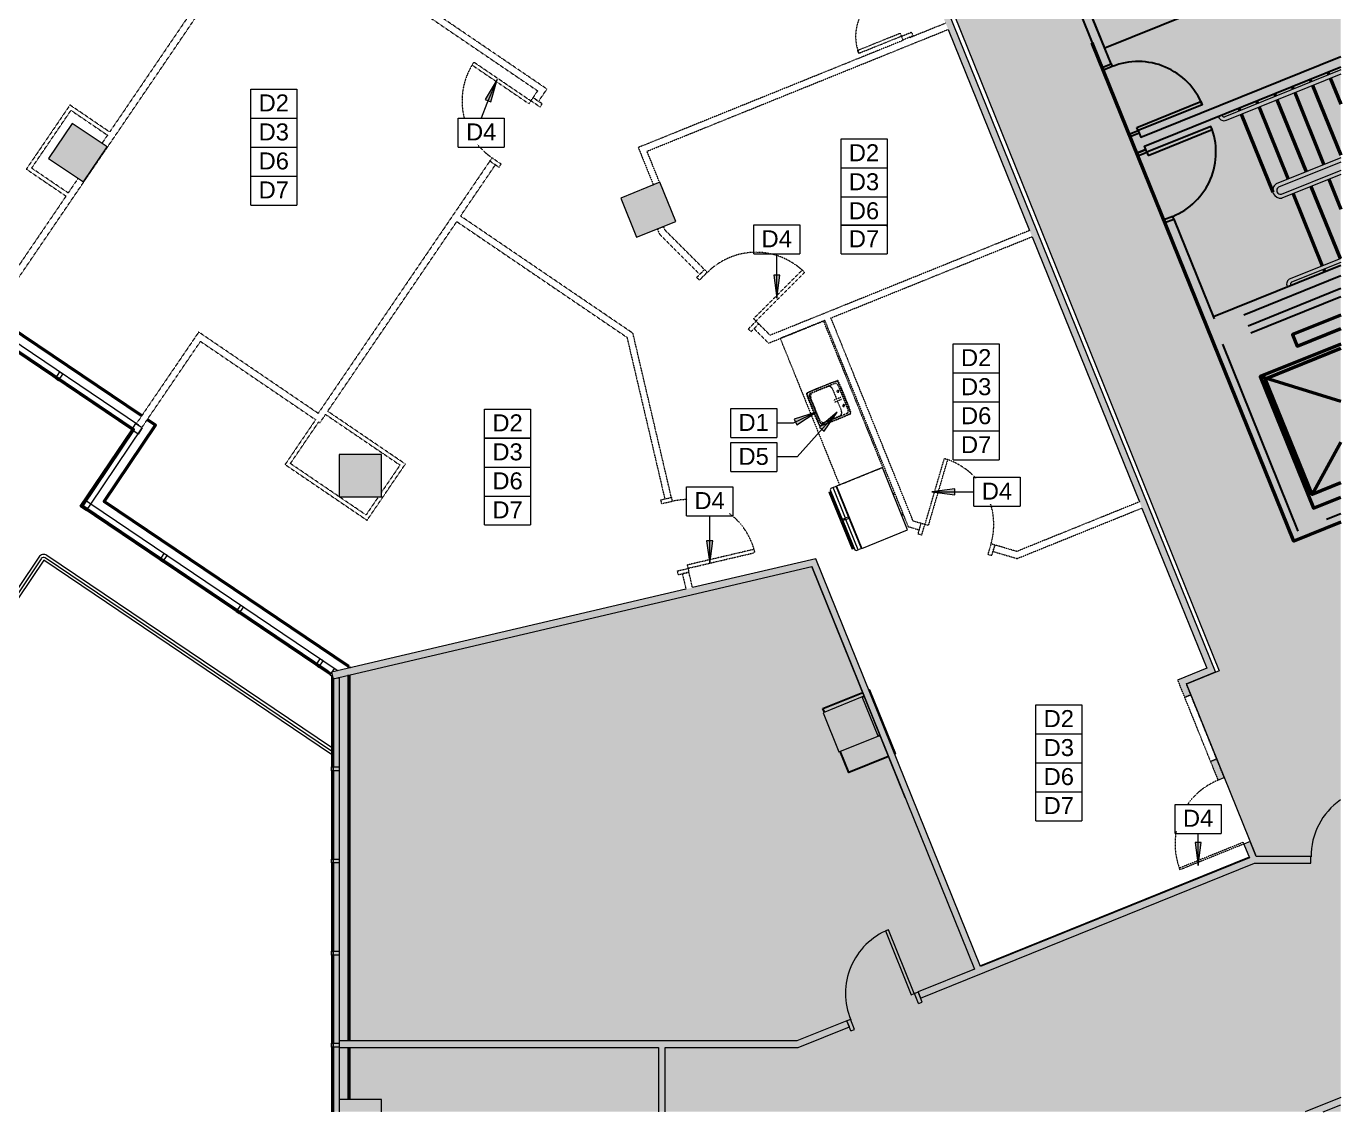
# Model space of a CAD drawing. Header units: inches. Extents: x 440 to 1827, y -16294 to -15154.
# Drawn here: x 1143 to 1827, y -16294 to -15729 of the extents above; entities that cross this region are included whole.
import ezdxf

# ---------------------------------------------------------------- set-up
doc = ezdxf.new("R2010")
doc.units = ezdxf.units.IN
doc.header["$MEASUREMENT"] = 0
doc.linetypes.add('Demolished', pattern=[0.1875, 0.125, -0.0625])
for name, color, linetype, lineweight in [('A-ANNO-KEYN', 231, 'Continuous', 9), ('A-Anno-Note', 90, 'Continuous', 50), ('A-COLS', 10, 'Continuous', 30), ('A-DETL-GENF', 92, 'Continuous', 9), ('A-DETL-THIN', 151, 'Continuous', 9), ('A-DOOR', 31, 'Demolished', 9), ('A-DOOR-FRAM', 10, 'Continuous', 30), ('A-FLOR-EVTR', 90, 'Continuous', 50), ('A-FLOR-HRAL', 250, 'Continuous', 20), ('A-FLOR-STRS', 90, 'Continuous', 50), ('A-WALL', 10, 'Continuous', 30), ('A-WALL-PATT', 111, 'Continuous', 13), ('A-WALL-PRHT', 90, 'Continuous', 50), ('Chevy Chase Pavilion_9th - 900 _ 910_dwg', 8, 'Continuous', 9), ('I-WALL', 2, 'Continuous', 13), ('P-SANR-FIXT', 6, 'Demolished', 9), ('Q-CASE', 31, 'Demolished', 9), ('Q-SPCQ', 91, 'Continuous', 13), ('S-COLS', 52, 'Continuous', 13)]:
    doc.layers.add(name, color=color, linetype=linetype, lineweight=lineweight)
doc.styles.add('Arial', font='arial.ttf', dxfattribs={"height": 8.851796})

# ---------------------------------------------------------------- blocks, each defined once
blk = doc.blocks.new('Single Glass Door - 36_ x 84_-4836828-FIRST FLOOR DEMOLITION')
at = {"layer": 'A-DOOR', "color": 250, "lineweight": 20}
for p, q in [((16.90625, -1.75), (17.90625, -1.75)), ((16.90625, -37.5625), (16.90625, -1.75)), ((17.90625, -1.75), (17.90625, -37.5625)), ((17.90625, -37.5625), (16.90625, -37.5625))]:
    blk.add_line(p, q, dxfattribs=at)
at = {"layer": 'A-DOOR', "color": 7}
blk.add_arc((17.90625, -1.75), 35.8125, 179.5, 270, dxfattribs=at)
blk = doc.blocks.new('Single Flush - 2_-4840420-FIRST FLOOR DEMOLITION')
at = {"layer": 'A-DOOR', "color": 250, "lineweight": 20}
for p, q in [((10.15625, -1.75), (11.90625, -1.75)), ((10.15625, -25.5625), (10.15625, -1.75)), ((11.90625, -1.75), (11.90625, -25.5625)), ((11.90625, -25.5625), (10.15625, -25.5625))]:
    blk.add_line(p, q, dxfattribs=at)
at = {"layer": 'A-DOOR', "color": 7}
blk.add_arc((11.90625, -1.75), 23.8125, 179.5, 270, dxfattribs=at)
at = {"layer": 'A-DOOR-FRAM', "color": 250, "linetype": 'Demolished', "lineweight": 20}
for p, q in [((-14, 4), (-14, -1.75)), ((-14, 4), (-12, 4)), ((-12, 4), (-12, -1.75)), ((12.000004, 4), (12.000004, -1.75)), ((12.000004, 4), (14.000004, 4)), ((14.000004, 4), (14.000004, -1.75)), ((-14, -1.75), (-12, -1.75)), ((12.000004, -1.75), (14.000004, -1.75))]:
    blk.add_line(p, q, dxfattribs=at)
blk = doc.blocks.new('Single Flush - OTJ_SOLIDFLUSH_ALUM-4829932-FIRST FLOOR DEMOLITION')
at = {"layer": 'A-DOOR', "color": 250, "lineweight": 20}
for p, q in [((16.15625, 37.5625), (16.15625, 1.75)), ((17.90625, 37.5625), (16.15625, 37.5625)), ((17.90625, 1.75), (17.90625, 37.5625)), ((16.15625, 1.75), (17.90625, 1.75))]:
    blk.add_line(p, q, dxfattribs=at)
at = {"layer": 'A-DOOR', "color": 7}
blk.add_arc((17.90625, 1.75), 35.8125, 90, 180.5, dxfattribs=at)
at = {"layer": 'A-DOOR-FRAM', "color": 250, "linetype": 'Demolished', "lineweight": 20}
for p, q in [((-20, -4), (-20, 1.75)), ((-20, 1.75), (-18, 1.75)), ((-18, -4), (-18, 1.75)), ((18.000004, -4), (18.000004, 1.75)), ((18.000004, 1.75), (20.000004, 1.75)), ((20.000004, -4), (20.000004, 1.75)), ((-20, -4), (-18, -4)), ((18.000004, -4), (20.000004, -4))]:
    blk.add_line(p, q, dxfattribs=at)
blk = doc.blocks.new('Single Flush - OTJ_SOLIDFLUSH_ALUM-4829993-FIRST FLOOR DEMOLITION')
at = {"layer": 'A-DOOR', "color": 250, "lineweight": 20}
for p, q in [((16.15625, -1.75), (17.90625, -1.75)), ((16.15625, -37.5625), (16.15625, -1.75)), ((17.90625, -1.75), (17.90625, -37.5625)), ((17.90625, -37.5625), (16.15625, -37.5625))]:
    blk.add_line(p, q, dxfattribs=at)
at = {"layer": 'A-DOOR', "color": 7}
blk.add_arc((17.90625, -1.75), 35.8125, 179.5, 270, dxfattribs=at)
at = {"layer": 'A-DOOR-FRAM', "color": 250, "linetype": 'Demolished', "lineweight": 20}
for p, q in [((-20, 4), (-20, -1.75)), ((-20, 4), (-18, 4)), ((-18, 4), (-18, -1.75)), ((18.000004, 4), (18.000004, -1.75)), ((18.000004, 4), (20.000004, 4)), ((20.000004, 4), (20.000004, -1.75)), ((-20, -1.75), (-18, -1.75)), ((18.000004, -1.75), (20.000004, -1.75))]:
    blk.add_line(p, q, dxfattribs=at)
blk = doc.blocks.new('C-Counter Top - ADJ HEIGHT-4842377-FIRST FLOOR DEMOLITION')
at = {"layer": 'Q-CASE', "color": 7}
for p, q in [((-47.26, 0), (-47.26, -0.75)), ((35.02, -0.75), (35.02, 0)), ((-47.26, -0.75), (-47.26, -25)), ((-47.26, -0.75), (35.02, -0.75)), ((35.02, -25), (35.02, -0.75)), ((-47.26, -25), (35.02, -25))]:
    blk.add_line(p, q, dxfattribs=at)
blk = doc.blocks.new('Single Flush - OTJ_SOLIDFLUSH_ALUM-V3-FIRST FLOOR DEMOLITION')
at = {"layer": 'A-DOOR', "color": 8, "linetype": 'Continuous', "lineweight": 20}
for p, q in [((16.15625, 37.5625), (16.15625, 1.75)), ((17.90625, 37.5625), (16.15625, 37.5625)), ((17.90625, 1.75), (17.90625, 37.5625)), ((16.15625, 1.75), (17.90625, 1.75))]:
    blk.add_line(p, q, dxfattribs=at)
at = {"layer": 'A-DOOR', "linetype": 'Continuous'}
blk.add_arc((17.90625, 1.75), 35.8125, 90, 180.5, dxfattribs=at)
at = {"layer": 'A-DOOR-FRAM', "color": 8, "lineweight": 20}
for p, q in [((-20, -4), (-20, 1.75)), ((-20, 1.75), (-18, 1.75)), ((-18, -4), (-18, 1.75)), ((18.000004, -4), (18.000004, 1.75)), ((18.000004, 1.75), (20.000004, 1.75)), ((20.000004, -4), (20.000004, 1.75)), ((-20, -4), (-18, -4)), ((18.000004, -4), (20.000004, -4))]:
    blk.add_line(p, q, dxfattribs=at)
blk = doc.blocks.new('Single Glass Door - 36_ x 84_-V4-FIRST FLOOR DEMOLITION')
at = {"layer": 'A-DOOR', "linetype": 'Continuous'}
blk.add_arc((17.90625, 1.75), 35.8125, 124.68249377, 180.5, dxfattribs=at)
blk = doc.blocks.new('Concrete-Rectangular-Column - 1_10_-4868861-FIRST FLOOR DEMOLITION')
at = {"layer": 'S-COLS', "lineweight": 9}
blk.add_hatch(color=7, dxfattribs=at).paths.add_polyline_path([(-11, -11), (11, -11), (11, 11), (-11, 11)], flags=0)
at = {"layer": 'S-COLS', "color": 8, "lineweight": 20}
for p, q in [((11, 11), (-11, 11)), ((-11, 11), (-11, -11)), ((11, -11), (11, 11)), ((-11, -11), (11, -11))]:
    blk.add_line(p, q, dxfattribs=at)
blk = doc.blocks.new('Concrete-Rectangular-Column - 1_10_-V5-FIRST FLOOR DEMOLITION')
at = {"layer": 'S-COLS', "lineweight": 9}
blk.add_hatch(color=7, dxfattribs=at).paths.add_polyline_path([(4.61, -11), (11, -11), (11, 11), (4.61, 11)], flags=0)
at = {"layer": 'S-COLS', "color": 8, "lineweight": 20}
for p, q in [((11, 11), (4.61, 11)), ((11, -11), (11, 11)), ((4.61, -11), (11, -11))]:
    blk.add_line(p, q, dxfattribs=at)
blk = doc.blocks.new('P-Sink-Rectangular - PSR1918-V6-FIRST FLOOR DEMOLITION')
at = {"layer": 'P-SANR-FIXT', "color": 7}
for p, q in [((-9.5, 4.97), (-9.34, 8.49)), ((-9.13, 8.48), (-9.28, 4.96)), ((-8.99, 8.84), (-5.52, 9)), ((-5.51, 8.78), (-8.98, 8.63)), ((-8.5, 5.01), (-8.42, 6.97)), ((-7.47, 7.92), (-5.51, 8)), ((-5.52, 9), (5.52, 9)), ((-5.52, 9), (-5.51, 8.78)), ((5.51, 8.78), (-5.51, 8.78)), ((-5.51, 8), (5.51, 8)), ((5.52, 9), (5.51, 8.78)), ((8.98, 8.63), (5.51, 8.78)), ((5.51, 8), (7.47, 7.92)), ((5.52, 9), (8.99, 8.84)), ((8.42, 6.97), (8.5, 5.01)), ((9.28, 4.96), (9.13, 8.48)), ((9.34, 8.49), (9.5, 4.97)), ((-9.5, 4.97), (-9.28, 4.96)), ((-9.5, -4.97), (-9.5, 4.97)), ((-9.28, 4.96), (-9.28, -4.96)), ((-8.5, -5.01), (-8.5, 5.01)), ((-8.35, -5.5), (-8.35, 2.5)), ((-8.35, -5.5), (-8.35, 2.5)), ((-6.25, 4.6), (-0.49, 4.6)), ((-6.25, 4.6), (-0.49, 4.6)), ((0.48, 4.6), (6.25, 4.6)), ((0.48, 4.6), (6.25, 4.6)), ((8.35, 2.5), (8.35, -5.5)), ((8.35, 2.5), (8.35, -5.5)), ((8.5, 5.01), (8.5, -5.01)), ((9.5, 4.97), (9.28, 4.96)), ((9.28, -4.96), (9.28, 4.96)), ((9.5, 4.97), (9.5, -4.97)), ((-9.5, -4.97), (-9.28, -4.96)), ((-9.34, -8.49), (-9.5, -4.97)), ((-9.28, -4.96), (-9.13, -8.48)), ((-8.42, -6.97), (-8.5, -5.01)), ((8.5, -5.01), (8.42, -6.97)), ((9.13, -8.48), (9.28, -4.96)), ((9.5, -4.97), (9.28, -4.96)), ((9.5, -4.97), (9.34, -8.49)), ((-5.52, -9), (-8.99, -8.84)), ((-8.98, -8.63), (-5.51, -8.78)), ((-5.51, -8), (-7.47, -7.92)), ((6.25, -7.6), (-6.25, -7.6)), ((6.25, -7.6), (-6.25, -7.6)), ((-5.52, -9), (-5.51, -8.78)), ((5.52, -9), (-5.52, -9)), ((5.51, -8), (-5.51, -8)), ((-5.51, -8.78), (5.51, -8.78)), ((7.47, -7.92), (5.51, -8)), ((5.51, -8.78), (8.98, -8.63)), ((5.52, -9), (5.51, -8.78)), ((8.99, -8.84), (5.52, -9))]:
    blk.add_line(p, q, dxfattribs=at)
at = {"layer": 'P-SANR-FIXT', "color": 7, "flags": 128}
for points in [[(-0.5, 6.97), (-0.5, 6.97), (-0.5, 6.96), (-0.5, 6.95), (-0.5, 6.94), (-0.5, 6.93), (-0.5, 6.91), (-0.5, 6.89), (-0.5, 6.87), (-0.5, 6.84), (-0.5, 6.81), (-0.5, 6.78), (-0.5, 6.74), (-0.5, 6.7), (-0.5, 6.66), (-0.5, 6.62), (-0.5, 6.57), (-0.5, 6.52), (-0.5, 6.47), (-0.5, 6.42), (-0.5, 6.36), (-0.5, 6.3), (-0.5, 6.24), (-0.5, 6.18), (-0.5, 6.11), (-0.5, 6.05), (-0.5, 5.98), (-0.5, 5.91), (-0.5, 5.84), (-0.5, 5.77), (-0.5, 5.69), (-0.5, 5.62), (-0.5, 5.54), (-0.5, 5.46), (-0.5, 5.39), (-0.5, 5.31), (-0.5, 5.23), (-0.5, 5.15), (-0.5, 5.07), (-0.5, 4.99), (-0.5, 4.91), (-0.5, 4.83), (-0.5, 4.75), (-0.5, 4.67), (-0.5, 4.59), (-0.5, 4.51), (-0.5, 4.44), (-0.5, 4.36), (-0.5, 4.28), (-0.5, 4.21), (-0.5, 4.13), (-0.5, 4.06), (-0.5, 3.99), (-0.5, 3.92), (-0.5, 3.86), (-0.5, 3.79), (-0.5, 3.73), (-0.5, 3.66), (-0.5, 3.61), (-0.5, 3.55), (-0.5, 3.49), (-0.5, 3.44), (-0.5, 3.39), (-0.5, 3.34), (-0.5, 3.3), (-0.5, 3.25), (-0.5, 3.21), (-0.5, 3.18), (-0.5, 3.14), (-0.5, 3.11), (-0.5, 3.08), (-0.5, 3.06), (-0.5, 3.04), (-0.5, 3.02), (-0.5, 3), (-0.5, 2.99), (-0.5, 2.98), (-0.5, 2.97), (-0.5, 2.97), (-0.5, 2.97)], [(0.5, 2.97), (0.5, 2.97), (0.5, 2.97), (0.5, 2.98), (0.5, 2.99), (0.5, 3.01), (0.5, 3.02), (0.5, 3.05), (0.5, 3.07), (0.5, 3.1), (0.5, 3.13), (0.5, 3.16), (0.5, 3.19), (0.5, 3.23), (0.5, 3.27), (0.5, 3.32), (0.5, 3.36), (0.5, 3.41), (0.5, 3.46), (0.5, 3.52), (0.5, 3.57), (0.5, 3.63), (0.5, 3.69), (0.5, 3.76), (0.5, 3.82), (0.5, 3.89), (0.5, 3.95), (0.5, 4.02), (0.5, 4.1), (0.5, 4.17), (0.5, 4.24), (0.5, 4.32), (0.5, 4.39), (0.5, 4.47), (0.5, 4.55), (0.5, 4.63), (0.5, 4.71), (0.5, 4.79), (0.5, 4.87), (0.5, 4.95), (0.5, 5.03), (0.5, 5.11), (0.5, 5.19), (0.5, 5.26), (0.5, 5.34), (0.5, 5.42), (0.5, 5.5), (0.5, 5.58), (0.5, 5.65), (0.5, 5.73), (0.5, 5.8), (0.5, 5.87), (0.5, 5.94), (0.5, 6.01), (0.5, 6.08), (0.5, 6.14), (0.5, 6.21), (0.5, 6.27), (0.5, 6.33), (0.5, 6.39), (0.5, 6.44), (0.5, 6.49), (0.5, 6.55), (0.5, 6.59), (0.5, 6.64), (0.5, 6.68), (0.5, 6.72), (0.5, 6.76), (0.5, 6.79), (0.5, 6.82), (0.5, 6.85), (0.5, 6.88), (0.5, 6.9), (0.5, 6.92), (0.5, 6.93), (0.5, 6.95), (0.5, 6.96), (0.5, 6.96), (0.5, 6.97), (0.5, 6.97)]]:
    blk.add_lwpolyline(points, dxfattribs=at)
at = {"layer": 'P-SANR-FIXT', "color": 7}
for centre, radius, start, end in [((-8.97, 8.47), 0.371, 92.5667, 177.4333), ((-8.97, 8.47), 0.156, 92.5667, 177.4333), ((-7.42, 6.92), 0.995, 92.5667, 177.4333), ((-4, 6.75), 0.5, 360, 180), ((-4, 6.75), 0.5, 135, 165), ((-4, 6.75), 0.5, 135, 165), ((-4, 6.75), 0.5, 60, 120), ((-4, 6.75), 0.5, 60, 120), ((-4, 6.75), 0.5, 75, 103.56208), ((-4, 6.75), 0.5, 75, 103.56208), ((-4, 6.75), 0.5, 0, 45), ((-4, 6.75), 0.5, 32.53985, 45), ((-4, 6.75), 0.5, 0, 45), ((-4, 6.75), 0.5, 32.53985, 45), ((-4, 6.75), 0.5, 15, 30), ((-4, 6.75), 0.5, 15, 30), ((4, 6.75), 0.5, 360, 180), ((4, 6.75), 0.5, 135, 180), ((4, 6.75), 0.5, 135, 180), ((4, 6.75), 0.5, 165, 180), ((4, 6.75), 0.5, 165, 180), ((4, 6.75), 0.5, 135, 150), ((4, 6.75), 0.5, 135, 150), ((4, 6.75), 0.5, 0, 120), ((4, 6.75), 0.5, 0, 120), ((4, 6.75), 0.5, 75, 105), ((4, 6.75), 0.5, 75, 105), ((4, 6.75), 0.5, 30, 60), ((4, 6.75), 0.5, 30, 60), ((7.42, 6.92), 0.995, 2.5667, 87.4333), ((8.97, 8.47), 0.156, 2.5667, 87.4333), ((8.97, 8.47), 0.371, 2.5667, 87.4333), ((-6.25, 2.5), 2.1, 90, 180), ((-6.25, 2.5), 2.1, 90, 180), ((-6.25, 2.5), 2.1, 160.02876, 180), ((-6.25, 2.5), 2.1, 115.02876, 154.97124), ((-6.25, 2.5), 2.1, 90, 109.97124), ((-4, 6.75), 0.5, 180, 360), ((-4, 6.75), 0.5, 180, 270), ((-4, 6.75), 0.5, 180, 270), ((-4, 6.75), 0.5, 195, 240), ((-4, 6.75), 0.5, 195, 240), ((-4, 6.75), 0.5, 255, 270), ((-4, 6.75), 0.5, 255, 270), ((-4, 6.75), 0.5, 315, 360), ((-4, 6.75), 0.5, 315, 360), ((-4, 6.75), 0.5, 315, 345), ((-4, 6.75), 0.5, 315, 345), ((4, 6.75), 0.5, 180, 360), ((4, 6.75), 0.5, 180, 225), ((4, 6.75), 0.5, 180, 195), ((4, 6.75), 0.5, 180, 225), ((4, 6.75), 0.5, 180, 195), ((4, 6.75), 0.5, 210, 225), ((4, 6.75), 0.5, 210, 225), ((4, 6.75), 0.5, 240, 300), ((4, 6.75), 0.5, 240, 300), ((4, 6.75), 0.5, 255, 270), ((4, 6.75), 0.5, 255, 270), ((4, 6.75), 0.5, 315, 345), ((4, 6.75), 0.5, 315, 345), ((4, 6.75), 0.5, 315, 330), ((4, 6.75), 0.5, 315, 330), ((6.25, 2.5), 2.1, 70.02876, 90), ((6.25, 2.5), 2.1, 0, 90), ((6.25, 2.5), 2.1, 0, 90), ((6.25, 2.5), 2.1, 25.02876, 64.97124), ((6.25, 2.5), 2.1, 0, 19.97124), ((-6.25, -5.5), 2.1, 180, 199.97124), ((-6.25, -5.5), 2.1, 180, 270), ((-6.25, -5.5), 2.1, 180, 270), ((-6.25, -5.5), 2.1, 205.02876, 244.97124), ((6.25, -5.5), 2.1, 270, 360), ((6.25, -5.5), 2.1, 270, 360), ((6.25, -5.5), 2.1, 295.02876, 334.97124), ((6.25, -5.5), 2.1, 340.02876, 360), ((-8.97, -8.47), 0.371, 182.5667, 267.4333), ((-8.97, -8.47), 0.156, 182.5667, 267.4333), ((-7.42, -6.92), 0.995, 182.5667, 267.4333), ((-6.25, -5.5), 2.1, 250.02876, 270), ((6.25, -5.5), 2.1, 270, 289.97124), ((7.42, -6.92), 0.995, 272.5667, 357.4333), ((8.97, -8.47), 0.156, 272.5667, 357.4333), ((8.97, -8.47), 0.371, 272.5667, 357.4333)]:
    blk.add_arc(centre, radius, start, end, dxfattribs=at)
blk = doc.blocks.new('A-Refrigerator - A-Refrigerator-4739113-FIRST FLOOR DEMOLITION')
at = {"layer": 'Q-SPCQ', "lineweight": 9}
for p, q in [((17.5, 13.75), (-17.5, 13.75)), ((-17.5, 13.75), (-17.5, -12)), ((-3.18, 14), (-3.18, 13.75)), ((-3.16, 14), (-3.18, 14)), ((-3.18, 14), (-2.18, 14)), ((-2.18, 14), (-2.2, 14)), ((-2.18, 13.75), (-2.18, 14)), ((8.38, 14), (8.38, 13.75)), ((8.4, 14), (8.38, 14)), ((8.38, 14), (9.38, 14)), ((9.38, 14), (9.36, 14)), ((9.38, 13.75), (9.38, 14)), ((17.5, -12), (17.5, 13.75)), ((-17.5, -12), (17.5, -12)), ((-0.36, -12.19), (-17.5, -12.19)), ((-17.5, -12.19), (-17.5, -12.25)), ((-17.5, -12.25), (-0.36, -12.25)), ((-17.5, -14), (-17.5, -12.25)), ((-0.36, -12.25), (-0.36, -12.19)), ((17.5, -12.19), (-0.36, -12.19)), ((-0.36, -12.25), (-0.36, -14)), ((0.39, -12.25), (17.5, -12.25)), ((0.39, -14), (0.39, -12.25)), ((17.5, -12.25), (17.5, -12.19)), ((17.5, -12.25), (17.5, -14)), ((-0.36, -14), (-17.5, -14)), ((-17.5, -14), (-17.5, -15.21)), ((-17.5, -15.21), (-16.96, -15.75)), ((-16.96, -15.75), (-0.36, -15.75)), ((-2.39, -16.13), (-16, -16.13)), ((-16, -16.88), (-16, -16.13)), ((-16, -16.88), (16, -16.88)), ((-14.19, -15.75), (-14.19, -16.13)), ((-14.19, -15.75), (-14.19, -16.5)), ((-13.81, -16.13), (-13.81, -15.75)), ((-13.81, -16.5), (-13.81, -15.75)), ((-2.42, -15.75), (-2.42, -16.18)), ((-2.42, -15.75), (-2.42, -16.18)), ((2.07, -16.13), (-2.07, -16.13)), ((-2.04, -16.2), (-2.04, -15.75)), ((-2.04, -16.2), (-2.04, -15.75)), ((-0.36, -15.75), (-0.36, -14)), ((-0.36, -15.75), (0.39, -15.75)), ((17.5, -14), (0.39, -14)), ((0.39, -14), (0.39, -15.75)), ((0.39, -15.75), (16.89, -15.75)), ((2.04, -15.75), (2.04, -16.2)), ((2.04, -15.75), (2.04, -16.2)), ((16, -16.13), (2.39, -16.13)), ((2.42, -16.18), (2.42, -15.75)), ((2.42, -16.18), (2.42, -15.75)), ((13.81, -15.75), (13.81, -16.13)), ((13.81, -15.75), (13.81, -16.5)), ((14.19, -16.13), (14.19, -15.75)), ((14.19, -16.5), (14.19, -15.75)), ((16, -16.13), (16, -16.88)), ((16.89, -15.75), (17.5, -15.14)), ((17.5, -15.14), (17.5, -14))]:
    blk.add_line(p, q, dxfattribs=at)
for centre, start, end in [((-2.25, -16.5), 90, 270), ((-2.25, -16.5), 270, 90), ((2.25, -16.5), 90, 270), ((2.25, -16.5), 270, 90)]:
    blk.add_arc(centre, 0.375, start, end, dxfattribs=at)
blk = doc.blocks.new('Chevy Chase Pavilion_9th - 900 _ 910_dwg-4821032-FIRST FLOOR DEMOLITION')
at = {"layer": 'A-Anno-Note', "flags": 128}
for points in [[(2470.91, 2407.95), (2446.42, 2398.06), (2341.53, 2657.67)], [(1763.67, 2509.25), (1842.2, 2456.29), (1815.33, 2416.47), (1943.2, 2330.22)]]:
    blk.add_lwpolyline(points, dxfattribs=at)
at = {"layer": 'A-COLS'}
for p, q in [((2221.67, 2316.95), (2222.67, 2317.36)), ((2230.91, 2296.96), (2229.91, 2296.56))]:
    blk.add_line(p, q, dxfattribs=at)
at = {"layer": 'A-COLS', "flags": 128}
blk.add_lwpolyline([(2339.79, 2675.3), (2383.37, 2692.91), (2391.61, 2672.51), (2348.03, 2654.9)], close=True, dxfattribs=at)
at = {"layer": 'A-DOOR', "color": 10, "linetype": 'Continuous', "lineweight": 30, "flags": 128}
for points in [[(2347.27, 2643.43), (2346.7, 2644.82), (2351.34, 2646.7), (2351.9, 2645.31)], [(2364.74, 2613.55), (2398.12, 2627.04), (2398.77, 2625.42), (2365.4, 2611.93)], [(2361.32, 2608.66), (2360.76, 2610.06), (2365.4, 2611.93), (2365.96, 2610.54)], [(2370.61, 2599.04), (2403.99, 2612.51), (2403.33, 2614.14), (2369.95, 2600.66)], [(2364.75, 2600.18), (2365.31, 2598.79), (2369.95, 2600.66), (2369.39, 2602.05)], [(2378.79, 2565.4), (2379.36, 2564.01), (2383.99, 2565.89), (2383.43, 2567.28)]]:
    blk.add_lwpolyline(points, close=True, dxfattribs=at)
at = {"layer": 'A-DOOR', "color": 10, "linetype": 'Continuous', "lineweight": 30}
for centre, start, end in [((2365.4, 2611.93), 22.01263, 112.01265), ((2369.95, 2600.66), 291.99019, 21.99021)]:
    blk.add_arc(centre, 36, start, end, dxfattribs=at)
at = {"layer": 'A-FLOR-EVTR'}
for p, q in [((2470.91, 2500.71), (2429.03, 2483.79)), ((2431.64, 2482.68), (2470.91, 2498.55)), ((2470.91, 2449.62), (2455.98, 2422.42))]:
    blk.add_line(p, q, dxfattribs=at)
at = {"layer": 'A-FLOR-EVTR', "flags": 128}
for points in [[(2470.91, 2515.87), (2445.79, 2505.73), (2448.24, 2499.66), (2470.91, 2508.82)], [(2470.91, 2470.78), (2429.03, 2483.79), (2456.75, 2415.18), (2470.91, 2420.9)], [(2470.91, 2428.45), (2455.98, 2422.42), (2431.64, 2482.68)]]:
    blk.add_lwpolyline(points, dxfattribs=at)
at = {"layer": 'A-FLOR-HRAL'}
for p, q in [((2470.91, 2643.55), (2410.51, 2619.15)), ((2470.91, 2641.4), (2411.26, 2617.29)), ((2407.37, 2618.91), (2407.14, 2619.47)), ((2409.19, 2619.74), (2409, 2620.21)), ((2470.91, 2597.72), (2437.29, 2584.13)), ((2470.91, 2595.56), (2438.45, 2582.44)), ((2470.91, 2591.24), (2439.94, 2578.73)), ((2470.91, 2589.09), (2440.28, 2576.71)), ((2470.91, 2545.4), (2444.61, 2534.77)), ((2470.91, 2543.25), (2445.36, 2532.92)), ((2442.92, 2530.95), (2443.14, 2530.4)), ((2444.8, 2531.62), (2444.99, 2531.15)), ((1844.64, 2458.53), (1766.09, 2511.52)), ((1792.84, 2389.79), (1760.57, 2341.93)), ((1945.33, 2290.54), (1797.01, 2390.59)), ((1794.09, 2388.94), (1761.17, 2340.15)), ((1945.33, 2288.74), (1796.17, 2389.35)), ((1945.33, 2326.94), (1945.33, 2100.84)), ((1949.29, 2326.94), (1949.29, 2137.72)), ((1949.29, 2134.22), (1949.29, 2107.22))]:
    blk.add_line(p, q, dxfattribs=at)
at = {"layer": 'A-FLOR-HRAL', "flags": 128}
for points in [[(1944.51, 2328.5), (1814.34, 2416.29), (1841.19, 2456.09), (1725.13, 2534.37)], [(1946.72, 2331.78), (1819.84, 2417.36), (1846.68, 2457.15), (1844.47, 2453.87), (1841.19, 2456.08), (1843.4, 2459.36), (1844.97, 2458.31)], [(1846.49, 2457.28), (1846.69, 2457.15), (1846.49, 2457.28)], [(1945.33, 2286.93), (1795.33, 2388.11), (1761.77, 2338.36)], [(1945.31, 2329.69), (1944.51, 2328.5), (1945.33, 2327.94)], [(1945.33, 2327.94), (1945.33, 2326.94), (1945.96, 2326.94)], [(1948.49, 2330.58), (1946.72, 2331.78), (1945.43, 2329.87)], [(1948.3, 2326.94), (1949.29, 2326.94), (1949.29, 2327.17)], [(1949.28, 2134.47), (1945.33, 2134.47), (1945.33, 2136.47), (1949.28, 2136.47)]]:
    blk.add_lwpolyline(points, dxfattribs=at)
for points in [[(1805.28, 2485.11), (1803.63, 2486.23), (1801.41, 2482.95), (1803.07, 2481.83)], [(1819.84, 2417.36), (1816.56, 2419.58), (1814.34, 2416.29), (1817.62, 2414.08)], [(1859.63, 2390.51), (1857.97, 2391.63), (1855.76, 2388.35), (1857.41, 2387.23)], [(1899.41, 2363.66), (1897.76, 2364.78), (1895.55, 2361.5), (1897.2, 2360.38)], [(1940.87, 2335.72), (1939.22, 2336.84), (1937.01, 2333.56), (1938.66, 2332.44)], [(1949.29, 2280.47), (1949.29, 2278.47), (1945.33, 2278.47), (1945.33, 2280.47)], [(1949.29, 2232.47), (1949.29, 2230.47), (1945.33, 2230.47), (1945.33, 2232.47)], [(1949.29, 2184.47), (1949.29, 2182.47), (1945.33, 2182.47), (1945.33, 2184.47)]]:
    blk.add_lwpolyline(points, close=True, dxfattribs=at)
at = {"layer": 'A-FLOR-HRAL'}
for centre, radius, start, end in [((2410.12, 2620.11), 3, 202.00484, 292.00485), ((2410.12, 2620.11), 1, 202.00484, 292.00485), ((2439.59, 2580.77), 4.09, 124.3409, 279.66846), ((2439.59, 2580.77), 2.03, 124.3409, 279.66846), ((2445.73, 2531.99), 3, 112.00468, 202.00468), ((2445.73, 2531.99), 1, 112.00468, 202.00468), ((1795.33, 2388.11), 3, 55.98915, 145.99959), ((1795.33, 2388.11), 1.5, 55.99922, 146.02008)]:
    blk.add_arc(centre, radius, start, end, dxfattribs=at)
at = {"layer": 'A-FLOR-STRS'}
for p, q in [((2454.91, 2638.7), (2455.47, 2637.31)), ((2464.18, 2642.45), (2464.74, 2641.06)), ((2465.49, 2639.2), (2470.91, 2625.78)), ((2436.36, 2631.21), (2436.92, 2629.82)), ((2445.63, 2634.96), (2446.2, 2633.57)), ((2446.94, 2631.71), (2462.12, 2594.16)), ((2456.21, 2635.46), (2470.91, 2599.09)), ((2417.82, 2623.72), (2418.38, 2622.32)), ((2427.09, 2627.47), (2427.65, 2626.07)), ((2428.4, 2624.22), (2443.57, 2586.67)), ((2437.67, 2627.97), (2452.85, 2590.41)), ((2419.13, 2620.47), (2435.51, 2579.94)), ((2455.39, 2582.81), (2470.57, 2545.26)), ((2464.66, 2586.56), (2470.91, 2571.1)), ((2446.12, 2579.07), (2461.29, 2541.52)), ((2462.04, 2539.67), (2462.6, 2538.28))]:
    blk.add_line(p, q, dxfattribs=at)
at = {"layer": 'A-WALL'}
for p, q in [((2361.32, 2608.66), (2364.75, 2600.18)), ((2379.36, 2564.01), (2383.99, 2565.89)), ((2379.36, 2564.02), (2404.09, 2502.82)), ((2384, 2565.89), (2404.98, 2513.97)), ((2470.91, 2541.69), (2404.6, 2514.9)), ((2470.91, 2536.29), (2420.38, 2515.88)), ((2422.63, 2510.32), (2470.91, 2529.82)), ((2424.13, 2506.61), (2470.91, 2525.51)), ((1801.81, 2483.53), (1763.67, 2509.25)), ((2405.58, 2499.11), (2444.92, 2401.76)), ((2409.29, 2500.61), (2448.62, 2403.26)), ((1841.6, 2456.68), (1803.46, 2482.41)), ((1841.78, 2455.68), (1817.14, 2419.16)), ((1856.16, 2388.93), (1818.02, 2414.66)), ((2470.91, 2412.28), (2463.46, 2409.27)), ((2465.88, 2405.93), (2470.91, 2407.96)), ((1895.94, 2362.08), (1857.8, 2387.81)), ((1937.39, 2334.13), (1897.6, 2360.97)), ((1944.89, 2329.07), (1939.04, 2333.01)), ((1946.03, 2326.61), (1946.03, 2280.47)), ((2201.23, 2310.85), (2221.92, 2319.22)), ((2201.98, 2309), (2201.23, 2310.85)), ((1946.03, 2278.48), (1946.03, 2232.47)), ((1946.03, 2230.48), (1946.03, 2184.47)), ((1946.03, 2182.48), (1946.03, 2136.47)), ((1946.03, 2134.48), (1946.03, 2100.84))]:
    blk.add_line(p, q, dxfattribs=at)
at = {"layer": 'A-WALL', "flags": 128}
for points in [[(2470.91, 2857.7), (2290.2, 2784.69), (2346.71, 2644.82)], [(2351.35, 2646.7), (2335.8, 2685.18), (2359.91, 2694.92), (2320.82, 2791.66), (2470.91, 2852.31)], [(2365.96, 2610.54), (2366.77, 2608.54), (2470.91, 2650.62)], [(2362.13, 2606.66), (2364.75, 2600.18), (2369.39, 2602.05), (2368.64, 2603.91), (2470.91, 2645.23)], [(2225.17, 2320.53), (2225.33, 2320.59), (2238.82, 2287.22), (2238.65, 2287.15)], [(2235.41, 2285.84), (2214.71, 2277.48), (2210.22, 2288.6)]]:
    blk.add_lwpolyline(points, dxfattribs=at)
at = {"layer": 'A-WALL-PRHT'}
for p, q in [((1846.4, 2463.37), (1768.9, 2515.65)), ((1954.3, 2332.71), (1954.3, 2331.94)), ((1954.3, 2328.35), (1954.3, 2137.72)), ((1954.3, 2134.22), (1954.3, 2107.22))]:
    blk.add_line(p, q, dxfattribs=at)
at = {"layer": 'A-WALL-PRHT', "flags": 128}
blk.add_lwpolyline([(1954.29, 2332.7), (1826.78, 2418.71), (1853.62, 2458.5), (1849.31, 2461.42)], dxfattribs=at)
blk = doc.blocks.new('Keynote Tag - Keynote Number - Boxed-135510-FIRST FLOOR DEMOLITION')
at = {"layer": 'A-ANNO-KEYN'}
for p, q in [((-0.125, -0.0792), (-0.125, 0.0781)), ((-0.125, 0.0781), (0.125, 0.0781)), ((0.125, 0.0781), (0.125, -0.0792)), ((-0.125, -0.0792), (0.125, -0.0792))]:
    blk.add_line(p, q, dxfattribs=at)

msp = doc.modelspace()

# ---------------------------------------------------------------- hatches: boundary and pattern name
at = {"layer": 'A-ANNO-KEYN'}
for points in [[(1388.01, -15756.26), (1381.81, -15766.65), (1384.71, -15767.9)], [(1533.69, -15870.14), (1535.27, -15858.14), (1532.11, -15858.14)], [(1554.29, -15929.48), (1542.77, -15933.22), (1544.13, -15936.07)], [(1565.14, -15929.48), (1555.98, -15937.39), (1558.33, -15939.49)], [(1614.51, -15971.03), (1626.51, -15972.61), (1626.51, -15969.45)], [(1498.75, -16008.49), (1500.33, -15996.49), (1497.17, -15996.49)], [(1753.16, -16165.73), (1754.74, -16153.73), (1751.58, -16153.73)]]:
    msp.add_hatch(color=256, dxfattribs=at).paths.add_polyline_path(points, flags=0)
at = {"layer": 'A-DETL-GENF'}
h = msp.add_hatch(color=9, dxfattribs=at)
h.paths.add_polyline_path([(1305.8, -16293.97), (1305.81, -16293.97), (1305.81, -16287.58), (1327.81, -16287.58), (1327.81, -16293.97), (1472.05, -16293.97), (1472.05, -16260.58), (1305.8, -16260.58), (1305.8, -16257.08), (1544.17, -16257.08), (1570.18, -16246.56), (1571.49, -16249.8), (1544.85, -16260.58), (1475.55, -16260.58), (1475.55, -16293.97), (1809, -16293.97), (1827.43, -16286.52), (1827.43, -15154.33), (1383.78, -15154.33), (1383.78, -15385.58), (1447.48, -15385.58), (1504.16, -15430.97), (1501.97, -15433.7), (1446.25, -15389.08), (1194.28, -15389.08), (1194.28, -15237.45), (1197.78, -15237.45), (1197.78, -15316.95), (1251.34, -15316.95), (1251.34, -15320.45), (1197.78, -15320.45), (1197.78, -15385.58), (1379.78, -15385.58), (1379.78, -15320.45), (1287.34, -15320.45), (1287.34, -15316.95), (1379.78, -15316.95), (1379.78, -15163.08), (1284.71, -15163.08), (1284.71, -15155.33), (1288.21, -15155.33), (1288.21, -15159.58), (1379.78, -15159.58), (1379.78, -15154.33), (759.52, -15154.33), (759.52, -15160.95), (851.27, -15160.95), (851.27, -15157.02), (854.77, -15157.02), (854.77, -15160.95), (916.21, -15160.95), (916.21, -15164.45), (719.73, -15164.45), (719.73, -15167.45), (714.86, -15167.45), (714.86, -15164.45), (690.27, -15164.45), (690.27, -15160.95), (756.02, -15160.95), (756.02, -15154.33), (647.27, -15154.33), (647.27, -15160.95), (652.27, -15160.95), (652.27, -15164.45), (637.4, -15164.45), (637.4, -15160.95), (642.4, -15160.95), (642.4, -15154.33), (533.65, -15154.33), (533.65, -15160.95), (599.4, -15160.95), (599.4, -15164.45), (523.77, -15164.45), (523.77, -15159.58), (528.77, -15159.58), (528.77, -15154.33), (461.24, -15154.33), (461.24, -15159.58), (485.77, -15159.58), (485.77, -15164.45), (461.24, -15164.45), (461.24, -15463.14), (514.27, -15463.14), (514.28, -15462.32), (559.77, -15462.32), (559.77, -15460.14), (560.77, -15460.14), (560.77, -15462.32), (1432.27, -15462.32), (1458.98, -15483.69), (1462.14, -15478.99), (1480.38, -15491.3), (1476.2, -15497.5), (1563.41, -15567.33), (1764.19, -16064.31), (1747.08, -16071.22), (1783.03, -16160.06), (1782.99, -16160.08), (1783.33, -16160.94), (1811.86, -16160.94), (1811.86, -16164.44), (1782.49, -16164.44), (1608.57, -16234.8), (1607.26, -16231.55), (1636.65, -16219.66), (1575.5, -16068.38), (1551.88, -16010), (1302.6, -16068.38), (1302.6, -16293.97)], flags=0)
h.paths.add_polyline_path([(1827.43, -16293.97), (1827.43, -16290.3), (1818.35, -16293.97)], flags=0)
h.paths.add_polyline_path([(1639.89, -16218.35), (1779.87, -16161.72), (1779.74, -16161.39), (1639.76, -16218.02)], flags=0)
h.paths.add_polyline_path([(1566.03, -16106.49), (1557.79, -16086.09), (1578.19, -16077.85), (1586.43, -16098.25)], flags=0)
h.paths.add_polyline_path([(461.24, -15841.83), (537.04, -15811.16), (532.04, -15800.43), (523.56, -15803.85), (515.32, -15783.46), (515.42, -15783.42), (515.32, -15783.16), (522.61, -15780.21), (514.27, -15762.32), (514.27, -15614.62), (503.78, -15614.62), (503.78, -15593.24), (461.24, -15593.24), (461.24, -15792.94)], flags=0)
h.paths.add_polyline_path([(461.24, -15589.74), (503.78, -15589.74), (503.78, -15568.14), (514.27, -15568.14), (514.27, -15467.14), (461.24, -15467.14), (461.24, -15568.14)], flags=0)
h.paths.add_polyline_path([(799.77, -15402.45), (694.96, -15402.45), (694.96, -15397.45), (799.77, -15397.45), (799.77, -15385.45), (1137.77, -15385.45), (1137.77, -15229.45), (1129.07, -15229.45), (1129.07, -15229.95), (1127.07, -15229.95), (1127.07, -15223.95), (1129.07, -15223.95), (1129.07, -15224.45), (1142.77, -15224.45), (1142.77, -15390.45), (804.77, -15390.45), (804.77, -15402.45), (802.79, -15402.45)], flags=0)
h.paths.add_polyline_path([(656.96, -15402.45), (648.52, -15402.45), (648.52, -15337.45), (560.77, -15337.45), (560.77, -15388.15), (559.77, -15388.15), (559.77, -15337.45), (478.77, -15337.45), (478.77, -15332.58), (506.77, -15332.58), (506.77, -15286.2), (478.77, -15286.2), (478.77, -15281.33), (506.77, -15281.33), (506.77, -15229.33), (478.77, -15229.33), (478.77, -15224.45), (527.11, -15224.45), (527.11, -15229.33), (511.65, -15229.33), (511.65, -15315.45), (528.77, -15315.45), (528.77, -15332.58), (569.77, -15332.58), (569.77, -15229.33), (565.11, -15229.33), (565.11, -15224.45), (714.86, -15224.45), (714.86, -15205.45), (719.73, -15205.45), (719.73, -15224.45), (753.77, -15224.45), (753.77, -15223.95), (755.77, -15223.95), (755.77, -15229.95), (753.77, -15229.95), (753.77, -15229.45), (623.68, -15229.45), (623.68, -15324.45), (794.77, -15324.45), (794.77, -15229.45), (793.77, -15229.45), (793.77, -15229.95), (791.77, -15229.95), (791.77, -15223.95), (793.77, -15223.95), (793.77, -15224.45), (810.23, -15224.45), (810.23, -15223.95), (812.23, -15223.95), (812.23, -15229.95), (810.23, -15229.95), (810.23, -15229.45), (799.77, -15229.45), (799.77, -15315.45), (816.77, -15315.45), (816.77, -15337.45), (794.77, -15337.45), (794.77, -15329.45), (653.4, -15329.45), (653.4, -15397.58), (656.96, -15397.58)], flags=0)
h.paths.add_polyline_path([(1222.82, -15384.33), (1198.82, -15384.33), (1198.82, -15344.7), (1222.82, -15344.7), (1222.82, -15363.33), (1378.82, -15363.33), (1378.82, -15384.33), (1234.98, -15384.33)], flags=0)
h.paths.add_polyline_path([(574.77, -15332.58), (648.52, -15332.58), (648.52, -15329.45), (574.65, -15329.45), (574.65, -15332.58)], flags=0)
h.paths.add_polyline_path([(848.23, -15229.95), (848.23, -15223.95), (850.23, -15223.95), (850.23, -15224.45), (1089.07, -15224.45), (1089.07, -15223.95), (1091.07, -15223.95), (1091.07, -15229.95), (1089.07, -15229.95), (1089.07, -15229.45), (850.23, -15229.45), (850.23, -15229.95)], flags=0)
h.paths.add_polyline_path([(1197.78, -15172.45), (1194.28, -15172.45), (1194.28, -15164.45), (952.21, -15164.45), (952.21, -15160.95), (1198.03, -15160.95), (1198.03, -15164.45), (1197.78, -15164.45)], flags=0)
at = {"layer": 'A-WALL-PATT', "lineweight": 9}
h = msp.add_hatch(color=7, dxfattribs=at)
h.paths.add_polyline_path([(1757.63, -16062.93), (1760.87, -16061.62), (1611.05, -15691.28), (1607.81, -15692.59), (1757.09, -16061.62)], flags=0)
h.paths.add_polyline_path([(1592.8, -15655.51), (1596.05, -15654.2), (1562.85, -15572.12), (1557.26, -15567.65), (1560.16, -15574.82)], flags=0)
for points in [[(1302.6, -16068.38), (1555.39, -16009.18), (1554.06, -16005.89), (1301.8, -16064.97)], [(1636.65, -16219.66), (1639.89, -16218.35), (1555.39, -16009.18), (1551.94, -16009.98), (1586.43, -16095.36)], [(1747, -16071.01), (1762.18, -16064.86), (1760.87, -16061.62), (1745.69, -16067.76), (1746.1, -16068.78)], [(1783.12, -16164.44), (1811.86, -16164.44), (1811.86, -16160.94), (1783.33, -16160.94), (1784.43, -16163.66), (1782.49, -16164.44)], [(1544.17, -16260.58), (1544.85, -16260.58), (1553.5, -16257.08), (1305.8, -16257.08), (1305.8, -16260.58), (1486.39, -16260.58)], [(1473.45, -16293.97), (1475.55, -16293.97), (1475.55, -16260.58), (1472.05, -16260.58), (1472.05, -16293.97)], [(1814, -16293.97), (1818.35, -16293.97), (1827.43, -16290.3), (1827.43, -16286.52), (1809, -16293.97)]]:
    msp.add_hatch(color=7, dxfattribs=at).paths.add_polyline_path(points, flags=0)
h = msp.add_hatch(color=7, dxfattribs=at)
h.paths.add_polyline_path([(1779.87, -16161.72), (1783.12, -16160.41), (1780.23, -16153.27), (1776.99, -16154.58)], flags=0)
h.paths.add_polyline_path([(1763.5, -16121.2), (1766.75, -16119.89), (1762.83, -16110.2), (1759.59, -16111.51), (1762.83, -16119.54)], flags=0)
h.paths.add_polyline_path([(1746.1, -16078.13), (1749.35, -16076.82), (1745.69, -16067.76), (1742.44, -16069.07), (1745.69, -16077.1)], flags=0)
h = msp.add_hatch(color=7, dxfattribs=at)
h.paths.add_polyline_path([(1551.94, -16257.08), (1553.5, -16257.08), (1571.49, -16249.8), (1570.18, -16246.56), (1544.17, -16257.08)], flags=0)
h.paths.add_polyline_path([(1608.57, -16234.8), (1784.43, -16163.66), (1783.12, -16160.41), (1607.26, -16231.55)], flags=0)

# ---------------------------------------------------------------- linework, layer by layer
at = {"layer": 'A-ANNO-KEYN'}
for p, q in [((1388.01, -15756.26), (1381.81, -15766.65)), ((1388.01, -15756.26), (1382.61, -15768.77)), ((1384.71, -15767.9), (1388.01, -15756.26)), ((1381.81, -15766.65), (1384.71, -15767.9)), ((1382.61, -15768.77), (1379.77, -15776.32)), ((1533.69, -15853.09), (1533.69, -15847.12)), ((1533.69, -15870.14), (1533.69, -15853.09)), ((1535.27, -15858.14), (1532.11, -15858.14)), ((1532.11, -15858.14), (1533.69, -15870.14)), ((1533.69, -15870.14), (1535.27, -15858.14)), ((1554.29, -15929.48), (1542.23, -15935.23)), ((1554.29, -15929.48), (1542.77, -15933.22)), ((1544.13, -15936.07), (1554.29, -15929.48)), ((1565.14, -15929.48), (1544.26, -15952.89)), ((1565.14, -15929.48), (1555.98, -15937.39)), ((1558.33, -15939.49), (1565.14, -15929.48)), ((1542.23, -15935.23), (1533.69, -15935.23)), ((1542.77, -15933.22), (1544.13, -15936.07)), ((1555.98, -15937.39), (1558.33, -15939.49)), ((1544.26, -15952.89), (1533.69, -15952.89)), ((1626.51, -15969.45), (1614.51, -15971.03)), ((1614.51, -15971.03), (1626.51, -15972.61)), ((1614.51, -15971.03), (1628.47, -15971.03)), ((1626.51, -15972.61), (1626.51, -15969.45)), ((1628.47, -15971.03), (1636.42, -15971.03)), ((1498.75, -15992.29), (1498.75, -15983.49)), ((1498.75, -16008.49), (1498.75, -15992.29)), ((1500.33, -15996.49), (1497.17, -15996.49)), ((1497.17, -15996.49), (1498.75, -16008.49)), ((1498.75, -16008.49), (1500.33, -15996.49)), ((1753.16, -16165.73), (1753.16, -16148.97)), ((1754.74, -16153.73), (1751.58, -16153.73)), ((1751.58, -16153.73), (1753.16, -16165.73)), ((1753.16, -16165.73), (1754.74, -16153.73))]:
    msp.add_line(p, q, dxfattribs=at)
at = {"layer": 'A-DETL-THIN'}
for p, q in [((1563.41, -15567.33), (1764.19, -16064.31)), ((1600.6, -16130.44), (1551.88, -16009.99)), ((1302.6, -16068.38), (1302.6, -16293.97)), ((1764.19, -16064.31), (1747.08, -16071.22)), ((1747.08, -16071.22), (1783.03, -16160.06)), ((1779.74, -16161.39), (1639.76, -16218.02))]:
    msp.add_line(p, q, dxfattribs=at)
at = {"layer": 'I-WALL', "color": 250, "linetype": 'Demolished', "lineweight": 20}
for p, q in [((1122.61, -15883.29), (1269.6, -15667.22)), ((1266.7, -15665.25), (1186.21, -15783.58)), ((1269.6, -15667.22), (1409.12, -15762.14)), ((1413.98, -15761.22), (1333.58, -15706.52)), ((1466.1, -15793.6), (1622.99, -15730.13)), ((1621.68, -15726.89), (1602.68, -15734.58)), ((1599.43, -15735.89), (1461.54, -15791.67)), ((1602.6, -15734.38), (1599.35, -15735.69)), ((1599.35, -15735.69), (1599.43, -15735.89)), ((1602.68, -15734.58), (1602.6, -15734.38)), ((1409.12, -15762.14), (1406.73, -15765.66)), ((1406.73, -15765.66), (1409.63, -15767.62)), ((1409.63, -15767.62), (1413.98, -15761.22)), ((1165.54, -15769.52), (1142.81, -15802.93)), ((1145.59, -15802.4), (1166.07, -15772.3)), ((1186.21, -15783.58), (1165.54, -15769.52)), ((1166.07, -15772.3), (1185.08, -15785.23)), ((1185.08, -15785.23), (1182.16, -15789.52)), ((1461.54, -15791.67), (1469.43, -15811.17)), ((1472.67, -15809.86), (1466.1, -15793.6)), ((1384.23, -15798.73), (1294.83, -15930.15)), ((1368.99, -15827.36), (1387.13, -15800.7)), ((1387.13, -15800.7), (1384.23, -15798.73)), ((1142.81, -15802.93), (1163.48, -15816.99)), ((1164.6, -15815.33), (1145.59, -15802.4)), ((1169.79, -15807.71), (1164.6, -15815.33)), ((1163.48, -15816.99), (1119.71, -15881.32)), ((1458.77, -15888.44), (1368.99, -15827.36)), ((1299.8, -15929.06), (1367.02, -15830.26)), ((1367.02, -15830.26), (1455.67, -15890.57)), ((1474.77, -15832.88), (1471.52, -15834.2)), ((1471.52, -15834.2), (1472.54, -15836.71)), ((1475.52, -15834.74), (1474.77, -15832.88)), ((1496.05, -15855.27), (1475.52, -15834.74)), ((1665.37, -15834.89), (1530.25, -15889.47)), ((1472.54, -15836.71), (1493.57, -15857.75)), ((1561.91, -15880.46), (1666.68, -15838.13)), ((1493.57, -15857.75), (1496.05, -15855.27)), ((1524.33, -15883.56), (1521.86, -15886.03)), ((1530.25, -15889.47), (1524.33, -15883.56)), ((1529.41, -15893.59), (1558.67, -15881.77)), ((1558.67, -15881.77), (1602.11, -15989.15)), ((1604.72, -15986.27), (1561.91, -15880.46)), ((1232.6, -15887.81), (1200.11, -15935.56)), ((1294.83, -15930.15), (1232.6, -15887.81)), ((1478.8, -15973.96), (1458.77, -15888.44)), ((1521.86, -15886.03), (1529.41, -15893.59)), ((1203.01, -15937.53), (1233.52, -15892.67)), ((1233.52, -15892.67), (1293.48, -15933.46)), ((1455.67, -15890.57), (1475.39, -15974.76)), ((1295.75, -15935.01), (1298.67, -15930.72)), ((1298.67, -15930.72), (1337.45, -15957.09)), ((1340.23, -15956.57), (1299.8, -15929.06)), ((1200.11, -15935.56), (1203.01, -15937.53)), ((1293.48, -15933.46), (1277.59, -15956.82)), ((1280.37, -15956.29), (1295.13, -15934.59)), ((1295.13, -15934.59), (1295.75, -15935.01)), ((1277.59, -15956.82), (1320.29, -15985.87)), ((1319.76, -15983.09), (1280.37, -15956.29)), ((1320.29, -15985.87), (1340.23, -15956.57)), ((1337.45, -15957.09), (1327.78, -15971.31)), ((1326.23, -15973.58), (1319.76, -15983.09)), ((1475.39, -15974.76), (1478.8, -15973.96)), ((1722.56, -15976.26), (1658.7, -16002.09)), ((1658.89, -16005.79), (1723.87, -15979.5)), ((1602.11, -15989.15), (1607.91, -15990.86)), ((1608.9, -15987.5), (1604.72, -15986.27)), ((1607.91, -15990.86), (1608.9, -15987.5)), ((1647.28, -15998.74), (1646.3, -16002.1)), ((1658.7, -16002.09), (1647.28, -15998.74)), ((1646.3, -16002.1), (1658.89, -16005.79)), ((1487.92, -16012.91), (1484.51, -16013.71)), ((1489.8, -16020.94), (1487.92, -16012.91)), ((1484.51, -16013.71), (1486.39, -16021.74)), ((1742.44, -16069.07), (1763.5, -16121.2)), ((1766.75, -16119.89), (1747, -16071.01))]:
    msp.add_line(p, q, dxfattribs=at)
at = {"layer": 'I-WALL', "color": 8, "lineweight": 20}
for p, q in [((1762.18, -16064.86), (1611.05, -15691.28)), ((1622.99, -15730.13), (1665.37, -15834.89)), ((1666.68, -15838.13), (1722.56, -15976.26)), ((1723.87, -15979.5), (1757.63, -16062.93)), ((1554.06, -16005.89), (1489.8, -16020.94)), ((1639.89, -16218.35), (1554.06, -16005.89)), ((1302.6, -16068.38), (1551.94, -16009.98)), ((1551.94, -16009.98), (1636.65, -16219.66)), ((1486.39, -16021.74), (1301.8, -16064.97)), ((1301.8, -16064.97), (1302.6, -16068.38)), ((1757.63, -16062.93), (1742.44, -16069.07)), ((1747, -16071.01), (1762.18, -16064.86)), ((1763.5, -16121.2), (1766.75, -16119.89)), ((1780.23, -16153.27), (1776.99, -16154.58)), ((1776.99, -16154.58), (1779.87, -16161.72)), ((1783.33, -16160.94), (1780.23, -16153.27)), ((1779.87, -16161.72), (1639.89, -16218.35)), ((1811.86, -16160.94), (1783.33, -16160.94)), ((1811.86, -16164.44), (1811.86, -16160.94)), ((1608.57, -16234.8), (1782.49, -16164.44)), ((1782.49, -16164.44), (1811.86, -16164.44)), ((1636.65, -16219.66), (1607.26, -16231.55)), ((1607.26, -16231.55), (1608.57, -16234.8)), ((1570.18, -16246.56), (1544.17, -16257.08)), ((1544.85, -16260.58), (1571.49, -16249.8)), ((1571.49, -16249.8), (1570.18, -16246.56)), ((1544.17, -16257.08), (1305.8, -16257.08)), ((1305.8, -16257.08), (1305.8, -16260.58)), ((1305.8, -16260.58), (1472.05, -16260.58)), ((1472.05, -16260.58), (1472.05, -16293.97)), ((1475.55, -16293.97), (1475.55, -16260.58)), ((1475.55, -16260.58), (1544.85, -16260.58)), ((1827.43, -16286.52), (1809, -16293.97)), ((1818.35, -16293.97), (1827.43, -16290.3))]:
    msp.add_line(p, q, dxfattribs=at)
at = {"layer": 'I-WALL', "lineweight": 9}
for p, q in [((1746.1, -16078.13), (1749.35, -16076.82)), ((1762.83, -16110.2), (1759.59, -16111.51))]:
    msp.add_line(p, q, dxfattribs=at)
at = {"layer": 'I-WALL', "color": 7, "linetype": 'Demolished', "lineweight": 9}
for p, q in [((1749.35, -16076.82), (1746.1, -16078.13)), ((1759.59, -16111.51), (1762.83, -16110.2))]:
    msp.add_line(p, q, dxfattribs=at)

# ---------------------------------------------------------------- block references
at = {"layer": 'A-ANNO-KEYN', "xscale": 95.99999999999994, "yscale": 95.99999999999994, "zscale": 95.99999999999994}
for p in [(1271.72, -15768.72), (1379.77, -15783.82), (1579.15, -15794.68), (1533.69, -15839.52), (1637.57, -15901.43), (1393.49, -15935.39), (1521.69, -15935.18), (1521.69, -15952.84), (1648.42, -15970.98), (1498.75, -15975.88), (1680.62, -16089.44), (1753.16, -16141.36)]:
    msp.add_blockref('Keynote Tag - Keynote Number - Boxed-135510-FIRST FLOOR DEMOLITION', p, dxfattribs=at)
at = {"layer": 'A-DOOR', "color": 7}
for name, p, rotation in [('Single Flush - 2_-4840420-FIRST FLOOR DEMOLITION', (1595.72, -15722.05), 292.0254026430687), ('Single Flush - OTJ_SOLIDFLUSH_ALUM-4829932-FIRST FLOOR DEMOLITION', (1396.93, -15783.18), 55.77251848473917), ('Single Flush - OTJ_SOLIDFLUSH_ALUM-4829932-FIRST FLOOR DEMOLITION', (1508.95, -15870.65), 315.0000000000004), ('Single Flush - OTJ_SOLIDFLUSH_ALUM-4829993-FIRST FLOOR DEMOLITION', (1627.6, -15994.8), 163.6702687083951), ('Single Flush - OTJ_SOLIDFLUSH_ALUM-4829932-FIRST FLOOR DEMOLITION', (1481.65, -15993.83), 283.1812348348772), ('Single Glass Door - 36_ x 84_-4836828-FIRST FLOOR DEMOLITION', (1771.87, -16137.24), 291.9986077540809)]:
    msp.add_blockref(name, p, dxfattribs=dict(at, rotation=rotation))
at = {"layer": 'A-DOOR', "linetype": 'Continuous', "lineweight": 13}
msp.add_blockref('Single Glass Door - 36_ x 84_-V4-FIRST FLOOR DEMOLITION', (1829.86, -16162.69), dxfattribs=at)
at = {"layer": 'A-DOOR', "linetype": 'Continuous', "lineweight": 13, "rotation": 22.02540264306879}
msp.add_blockref('Single Flush - OTJ_SOLIDFLUSH_ALUM-V3-FIRST FLOOR DEMOLITION', (1589.38, -16240.68), dxfattribs=at)
at = {"layer": 'Chevy Chase Pavilion_9th - 900 _ 910_dwg', "color": 250, "lineweight": 20}
msp.add_blockref('Chevy Chase Pavilion_9th - 900 _ 910_dwg-4821032-FIRST FLOOR DEMOLITION', (-643.48, -18394.8), dxfattribs=at)
at = {"layer": 'P-SANR-FIXT', "color": 7, "rotation": 292.0254026430684}
msp.add_blockref('P-Sink-Rectangular - PSR1918-V6-FIRST FLOOR DEMOLITION', (1560.76, -15924.94), dxfattribs=at)
at = {"layer": 'Q-CASE', "color": 7, "rotation": 292.0254026430688}
msp.add_blockref('C-Counter Top - ADJ HEIGHT-4842377-FIRST FLOOR DEMOLITION', (1576.39, -15925.58), dxfattribs=at)
at = {"layer": 'Q-SPCQ', "lineweight": 9, "rotation": 292.0254026430684}
msp.add_blockref('A-Refrigerator - A-Refrigerator-4739113-FIRST FLOOR DEMOLITION', (1582.54, -15979.77), dxfattribs=at)
at = {"layer": 'S-COLS', "lineweight": 9}
for name, p, rotation in [('Concrete-Rectangular-Column - 1_10_-4868861-FIRST FLOOR DEMOLITION', (1169.65, -15794.35), 55.99814673861318), ('Concrete-Rectangular-Column - 1_10_-4868861-FIRST FLOOR DEMOLITION', (1466.79, -15824.1), 111.999293033417), ('Concrete-Rectangular-Column - 1_10_-4868861-FIRST FLOOR DEMOLITION', (1316.78, -15962.58), 89.99999999999908), ('Concrete-Rectangular-Column - 1_10_-4868861-FIRST FLOOR DEMOLITION', (1572.11, -16092.17), 22.00165109206772), ('Concrete-Rectangular-Column - 1_10_-V5-FIRST FLOOR DEMOLITION', (1316.81, -16298.58), 89.99999999999908)]:
    msp.add_blockref(name, p, dxfattribs=dict(at, rotation=rotation))

# ---------------------------------------------------------------- next in the draw order: texts
at = {"layer": 'A-ANNO-KEYN', "char_height": 8.852, "width": 18.792, "attachment_point": 2, "line_spacing_factor": 0.938532, "style": 'Arial', "bg_fill": 3, "box_fill_scale": 1.25, "bg_fill_color": 0, "bg_fill_transparency": 0}
for s, insert in [('D2', (1271.69, -15764)), ('D4', (1379.74, -15779.11)), ('D2', (1579.12, -15789.97)), ('D4', (1533.66, -15834.8)), ('D2', (1637.54, -15896.72)), ('D2', (1393.47, -15930.68)), ('D1', (1521.66, -15930.46)), ('D5', (1521.66, -15948.12)), ('D4', (1648.39, -15966.26)), ('D4', (1498.72, -15971.17)), ('D2', (1680.59, -16084.73)), ('D4', (1753.14, -16136.65))]:
    msp.add_mtext(s, dxfattribs=dict(at, insert=insert))

# ---------------------------------------------------------------- next in the draw order: block references
at = {"layer": 'A-ANNO-KEYN', "xscale": 95.99999999999994, "yscale": 95.99999999999994, "zscale": 95.99999999999994}
for p in [(1271.72, -15783.82), (1579.15, -15809.79), (1637.57, -15916.54), (1393.49, -15950.5), (1680.62, -16104.55)]:
    msp.add_blockref('Keynote Tag - Keynote Number - Boxed-135510-FIRST FLOOR DEMOLITION', p, dxfattribs=at)

# ---------------------------------------------------------------- next in the draw order: texts
at = {"layer": 'A-ANNO-KEYN', "char_height": 8.852, "width": 18.792, "attachment_point": 2, "line_spacing_factor": 0.938532, "style": 'Arial', "bg_fill": 3, "box_fill_scale": 1.25, "bg_fill_color": 0, "bg_fill_transparency": 0}
for insert in [(1271.69, -15779.11), (1579.12, -15805.08), (1637.54, -15911.83), (1393.47, -15945.79), (1680.59, -16099.84)]:
    msp.add_mtext('D3', dxfattribs=dict(at, insert=insert))

# ---------------------------------------------------------------- next in the draw order: block references
at = {"layer": 'A-ANNO-KEYN', "xscale": 95.99999999999994, "yscale": 95.99999999999994, "zscale": 95.99999999999994}
for p in [(1271.72, -15798.93), (1579.15, -15824.9), (1637.57, -15931.65), (1393.49, -15965.61), (1680.62, -16119.66)]:
    msp.add_blockref('Keynote Tag - Keynote Number - Boxed-135510-FIRST FLOOR DEMOLITION', p, dxfattribs=at)

# ---------------------------------------------------------------- next in the draw order: texts
at = {"layer": 'A-ANNO-KEYN', "char_height": 8.852, "width": 18.792, "attachment_point": 2, "line_spacing_factor": 0.938532, "style": 'Arial', "bg_fill": 3, "box_fill_scale": 1.25, "bg_fill_color": 0, "bg_fill_transparency": 0}
for insert in [(1271.69, -15794.22), (1579.12, -15820.19), (1637.54, -15926.94), (1393.47, -15960.89), (1680.59, -16114.94)]:
    msp.add_mtext('D6', dxfattribs=dict(at, insert=insert))

# ---------------------------------------------------------------- next in the draw order: block references
at = {"layer": 'A-ANNO-KEYN', "xscale": 95.99999999999994, "yscale": 95.99999999999994, "zscale": 95.99999999999994}
for p in [(1271.72, -15814.04), (1579.15, -15839.52), (1637.57, -15946.76), (1393.49, -15980.71), (1680.62, -16134.76)]:
    msp.add_blockref('Keynote Tag - Keynote Number - Boxed-135510-FIRST FLOOR DEMOLITION', p, dxfattribs=at)

# ---------------------------------------------------------------- next in the draw order: texts
at = {"layer": 'A-ANNO-KEYN', "char_height": 8.852, "width": 18.792, "attachment_point": 2, "line_spacing_factor": 0.938532, "style": 'Arial', "bg_fill": 3, "box_fill_scale": 1.25, "bg_fill_color": 0, "bg_fill_transparency": 0}
for insert in [(1271.69, -15809.33), (1579.12, -15834.8), (1637.54, -15942.04), (1393.47, -15976), (1680.59, -16130.05)]:
    msp.add_mtext('D7', dxfattribs=dict(at, insert=insert))

doc.saveas('drawing.dxf')
